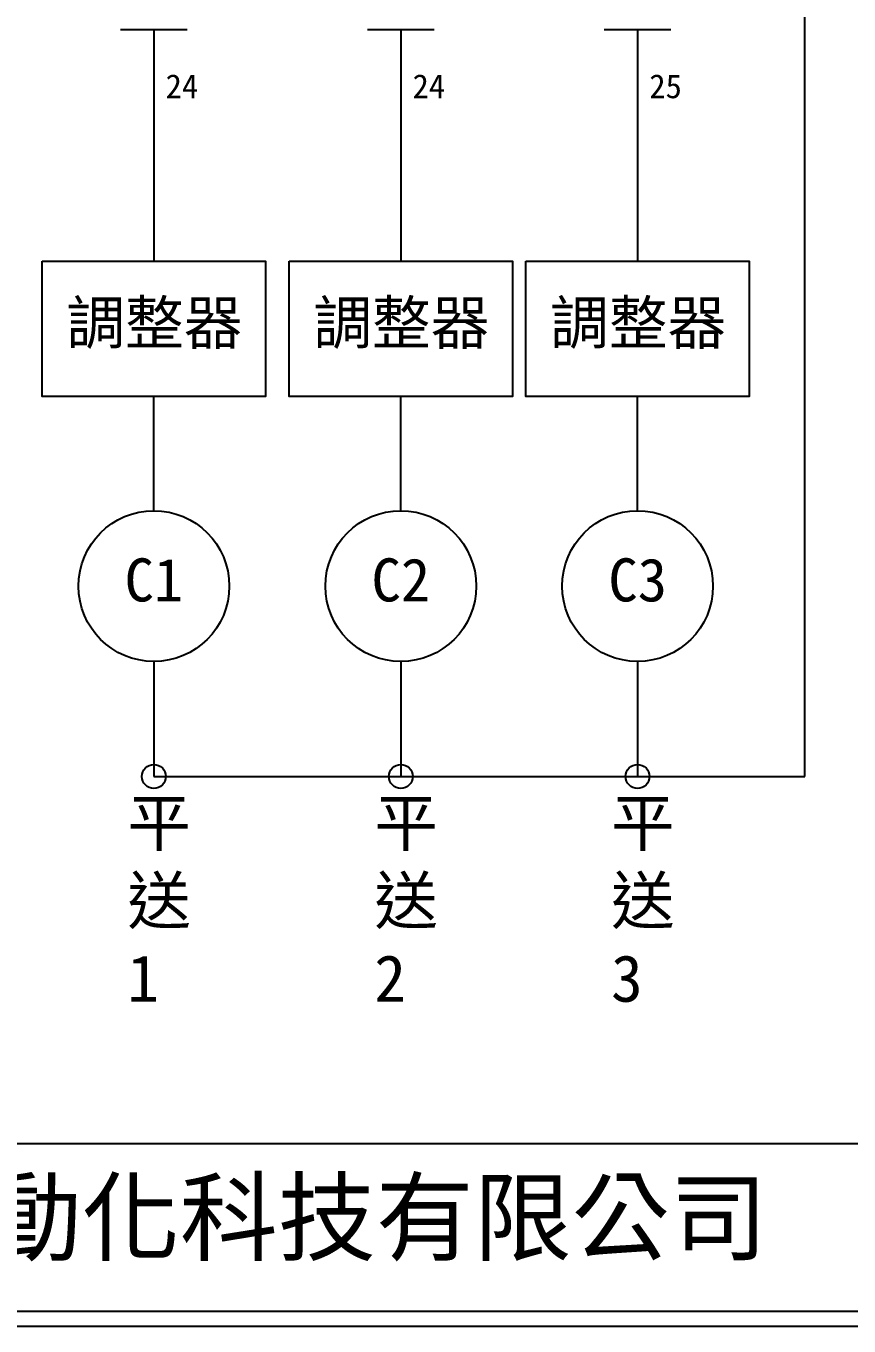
# Model space of a CAD drawing. Extents: x 10 to 297, y 3 to 207.
# Drawn here: x 76.7 to 145.4, y 3 to 111.6 of the extents above; entities that cross this region are included whole.
import ezdxf

# ---------------------------------------------------------------- set-up
doc = ezdxf.new("R2010")
doc.units = 0
doc.layers.get('0').update_dxf_attribs({"linetype": 'CONTINUOUS'})
doc.layers.add('圖框層', color=7, linetype='CONTINUOUS')
doc.layers.add('標尺寸層', color=3, linetype='CONTINUOUS')
doc.styles.add('CNS', font='romanc.shx', dxfattribs={"bigfont": 'chineset.shx'})
doc.styles.add('STSL', font='KAIU.TTF')

msp = doc.modelspace()

# ---------------------------------------------------------------- linework, layer by layer
for p, q in [((87.35, 111.3), (87.35, 91.96)), ((107.98, 111.3), (107.98, 91.96)), ((127.76, 111.3), (127.76, 91.96)), ((87.35, 71.11), (87.35, 80.64)), ((107.98, 71.11), (107.98, 80.64)), ((127.76, 71.11), (127.76, 80.64)), ((87.35, 58.51), (87.35, 48.91)), ((107.98, 58.51), (107.98, 48.91)), ((127.76, 58.51), (127.76, 48.91))]:
    msp.add_line(p, q)
for points in [[(78.02, 91.96), (96.68, 91.96), (96.68, 80.64), (78.02, 80.64)], [(98.65, 91.96), (117.31, 91.96), (117.31, 80.64), (98.65, 80.64)], [(118.43, 91.96), (137.09, 91.96), (137.09, 80.64), (118.43, 80.64)]]:
    msp.add_lwpolyline(points, close=True)
for centre in [(87.35, 64.81), (107.98, 64.81), (127.76, 64.81)]:
    msp.add_circle(centre, 6.3)
at = {"layer": '圖框層', "color": 7}
for p, q in [((11.25, 18.25), (295.75, 18.25)), ((11.25, 4.25), (295.75, 4.25)), ((10, 3), (297, 3))]:
    msp.add_line(p, q, dxfattribs=at)
at = {"layer": '標尺寸層', "color": 7}
for p, q in [((141.74, 48.91), (141.74, 129.12)), ((84.56, 111.3), (90.13, 111.3)), ((105.19, 111.3), (110.76, 111.3)), ((124.98, 111.3), (130.55, 111.3)), ((87.35, 48.91), (141.74, 48.91))]:
    msp.add_line(p, q, dxfattribs=at)
for centre in [(87.35, 48.91), (107.98, 48.91), (127.76, 48.91)]:
    msp.add_circle(centre, 1, dxfattribs=at)

# ---------------------------------------------------------------- texts
at = {"layer": '圖框層', "color": 4, "style": 'STSL'}
for s, height, p in [('24', 2, (88.33, 105.57)), ('24', 2, (108.96, 105.57)), ('25', 2, (128.74, 105.57)), ('調整器', 3.6, (80.03, 85.02)), ('調整器', 3.6, (100.66, 85.02)), ('調整器', 3.6, (120.45, 85.02)), ('C1', 3.6, (84.9, 63.53)), ('C2', 3.6, (105.53, 63.53)), ('C3', 3.6, (125.32, 63.53)), ('泓陞自動化科技有限公司', 6, (48.6, 9.08))]:
    msp.add_text(s, height=height, dxfattribs=at).set_placement(p)
at = {"layer": '標尺寸層', "color": 7, "char_height": 3.9, "width": 5.4243, "attachment_point": 1, "style": 'CNS'}
for s, insert in [('{\\fDFKai-SB|b0|i0|c136|p65;平送1}', (85.13, 46.99)), ('{\\fDFKai-SB|b0|i0|c136|p65;平送2}', (105.76, 46.99)), ('{\\fDFKai-SB|b0|i0|c136|p65;平送3}', (125.54, 46.99))]:
    msp.add_mtext(s, dxfattribs=dict(at, insert=insert))

doc.saveas('drawing.dxf')
